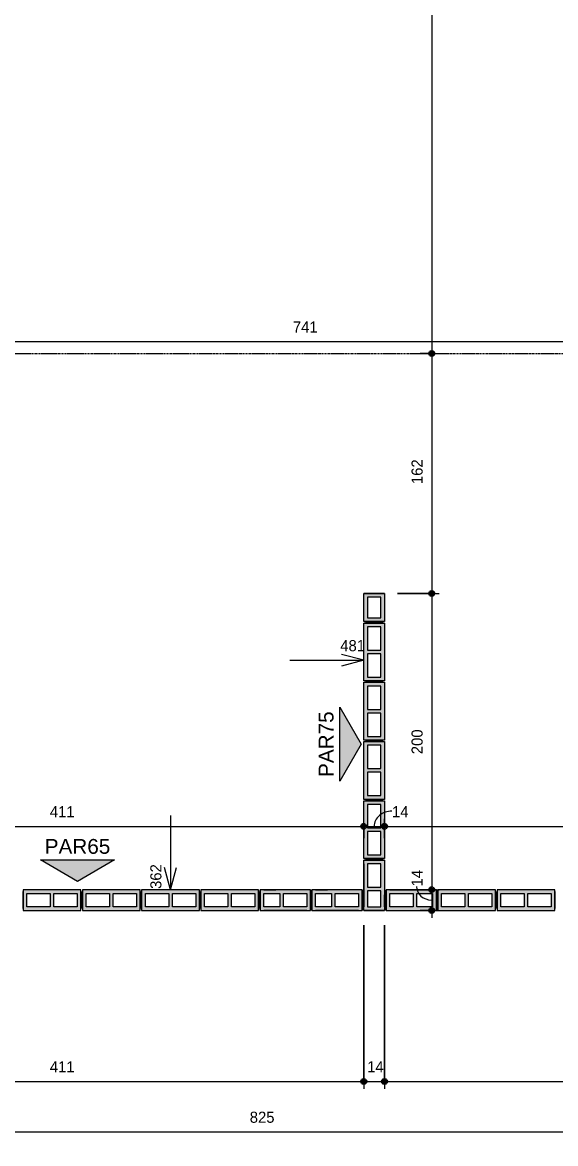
# Model space of a CAD drawing. Header units: centimetres. Extents: x 170 to 13810, y -2277 to 8860.
# Drawn here: x 13029 to 13389, y -667 to 90 of the extents above; entities that cross this region are included whole.
import ezdxf

# ---------------------------------------------------------------- set-up
doc = ezdxf.new("R2010")
doc.units = ezdxf.units.CM
doc.linetypes.add('Linha de eixo', pattern=[2.2225, 1.27, -0.3175, 0.3175, -0.3175])
for name, color, linetype, lineweight, true_color in [('A-ANNO-DIMS-1', 1, 'Continuous', 9, 0xff0000), ('G-ANNO-SYMB-1', 251, 'Continuous', 9, 0x646464), ('S-BEAM-3', 9, 'Continuous', 9, 0xc0c0c0), ('S-BEAM-8', 142, 'Continuous', 9, 0x0080c0), ('S-BEAM-9', 1, 'Continuous', 9, 0xff0000)]:
    doc.layers.add(name, color=color, linetype=linetype, lineweight=lineweight, true_color=true_color)
for name, color, linetype, lineweight in [('A-ANNO-DIMS-50', 7, 'Continuous', 9), ('A-DETL-GENF', 7, 'Continuous', 9), ('G-ANNO-SYMB', 7, 'Continuous', 9), ('S-BEAM', 7, 'Continuous', 9), ('S-BEAM-2', 7, 'Continuous', 13), ('S-GRID-1', 7, 'Linha de eixo', 9)]:
    doc.layers.add(name, color=color, linetype=linetype, lineweight=lineweight)
doc.styles.add('Arial_1', font='arial.ttf', dxfattribs={"height": 10})
doc.styles.add('Bahnschrift_13', font='', dxfattribs={"height": 7.5})
doc.styles.get('Bahnschrift_13').set_extended_font_data('Bahnschrift')
doc.dimstyles.new('COTA_ACUMULADA', dxfattribs={"dimscale": 30.48, "dimtxt": 8.33133, "dimasz": 0.049213, "dimexe": 0, "dimexo": 0.0625, "dimgap": 0.131234, "dimtad": 0, "dimjust": 2, "dimdec": 0, "dimzin": 0, "dimdsep": 46, "dimtxsty": 'Bahnschrift_13', "dimblk1": 'NONE', "dimblk2": 'OPEN30', "dimsah": 1, "dimcen": 0.09, "dimse1": 1, "dimsd1": 1, "dimazin": 0, "dimtfac": 1, "dimtdec": 4, "dimtix": 1, "dimtmove": 2, "dimatfit": 3, "dimfxl": 0, "dimfxlon": 1, "dimtvp": 1, "dimtolj": 1, "dimtzin": 0, "dimarcsym": 2})
doc.dimstyles.new('COTA_LINEAR', dxfattribs={"dimscale": 30.48, "dimtxt": 8.33133, "dimasz": 0.393701, "dimexe": 0.164042, "dimexo": 0.328084, "dimgap": 0.131234, "dimtad": 1, "dimdec": 0, "dimzin": 0, "dimdsep": 46, "dimtxsty": 'Bahnschrift_13', "dimblk1": 'DOTSMALL', "dimblk2": 'DOTSMALL', "dimsah": 1, "dimcen": 0.09, "dimdle": 0.164042, "dimazin": 0, "dimtfac": 1, "dimtdec": 4, "dimtix": 1, "dimtmove": 0, "dimatfit": 3, "dimfxl": 1, "dimtvp": 1, "dimtolj": 1, "dimtzin": 0, "dimarcsym": 2})
doc.dimstyles.new('COTA_LINEAR_1', dxfattribs={"dimscale": 30.48, "dimtxt": 8.33133, "dimasz": 0.393701, "dimexe": 0.164042, "dimexo": 0.328084, "dimgap": 0.131234, "dimtad": 1, "dimdec": 0, "dimzin": 0, "dimdsep": 46, "dimtxsty": 'Bahnschrift_13', "dimblk1": 'DOTSMALL', "dimblk2": 'DOTSMALL', "dimsah": 1, "dimcen": 0.09, "dimdle": 0.164042, "dimazin": 0, "dimtfac": 1, "dimtdec": 4, "dimtix": 1, "dimtmove": 1, "dimatfit": 3, "dimfxl": 1, "dimtvp": 1, "dimtolj": 1, "dimtzin": 0, "dimarcsym": 2})

# ---------------------------------------------------------------- blocks, each defined once
blk = doc.blocks.new('LEONE - BLOCO 14X39X1 - LEONE - BLOCO 14X39X19-2886981-COBERTURA - MODULAÇÃO 1ª FIADA')
at = {"layer": 'S-BEAM-3'}
h = blk.add_hatch(color=256, dxfattribs=at)
h.paths.add_polyline_path([(-19.5, -4.5), (-19.5, -7), (19.5, -7), (19.5, 7), (-19.5, 7), (-19.5, 0)])
h.paths.add_polyline_path([(-17, 4.5), (-1.25, 4.5), (-1.25, -4.5), (-17, -4.5)])
h.paths.add_polyline_path([(1.25, 4.16), (1.25, 4.5), (17, 4.5), (17, -4.5), (1.25, -4.5), (1.25, -4.16)])
at = {"layer": 'A-DETL-GENF'}
for p, q in [((19.5, 7), (-19.5, 7)), ((-19.5, 7), (-19.5, 0)), ((-19.5, 0), (-19.5, -7)), ((-17, -4.5), (-17, 4.5)), ((-17, 4.5), (-1.25, 4.5)), ((-1.25, 4.5), (-1.25, -4.5)), ((1.25, -4.5), (1.25, 4.5)), ((1.25, 4.5), (17, 4.5)), ((17, 4.5), (17, -4.5)), ((19.5, 0), (19.5, 7)), ((19.5, -7), (19.5, 0)), ((-19.5, -7), (19.5, -7)), ((-1.25, -4.5), (-17, -4.5)), ((17, -4.5), (1.25, -4.5))]:
    blk.add_line(p, q, dxfattribs=at)
at = {"layer": 'S-BEAM-2'}
for p, q in [((-19.5, 7), (-19.5, -7)), ((19.5, 7), (-19.5, 7)), ((-19.5, 5.75), (-19.5, -5.75)), ((-19.5, -5.75), (-19.5, 5.75)), ((19.5, -7), (19.5, 7)), ((19.5, -7), (19.5, 7)), ((19.5, 5.75), (19.5, -5.75)), ((-19.5, -7), (19.5, -7))]:
    blk.add_line(p, q, dxfattribs=at)
at = {"layer": 'S-BEAM-3'}
for p, q in [((-17, 4.5), (-1.25, 4.5)), ((-17, -4.5), (-17, 4.5)), ((-1.25, 4.5), (-1.25, -4.5)), ((1.25, 4.5), (17, 4.5)), ((1.25, -4.5), (1.25, 4.5)), ((17, 4.5), (17, -4.5)), ((-1.25, -4.5), (-17, -4.5)), ((17, -4.5), (1.25, -4.5))]:
    blk.add_line(p, q, dxfattribs=at)
blk = doc.blocks.new('LEONE - BLOCO 14X39X1 - LEONE - BLOCO 14X39X19-V1-COBERTURA - MODULAÇÃO 1ª FIADA')
at = {"layer": 'S-BEAM-3'}
h = blk.add_hatch(color=256, dxfattribs=at)
h.paths.add_polyline_path([(19.5, -7), (19.5, 7), (-19.5, 7), (-19.5, -7)])
h.paths.add_polyline_path([(1.25, -4.5), (1.25, 4.5), (17, 4.5), (17, -4.5)])
h.paths.add_polyline_path([(-17, -4.5), (-17, 4.5), (-1.25, 4.5), (-1.25, -4.5)])
at = {"layer": 'A-DETL-GENF'}
for p, q in [((19.5, 7), (-19.5, 7)), ((-19.5, 7), (-19.5, 0)), ((-19.5, 0), (-19.5, -7)), ((-17, -4.5), (-17, 4.5)), ((-17, 4.5), (-1.25, 4.5)), ((-1.25, 4.5), (-1.25, -4.5)), ((1.25, -4.5), (1.25, 4.5)), ((1.25, 4.5), (17, 4.5)), ((17, 4.5), (17, -4.5)), ((19.5, 0), (19.5, 7)), ((19.5, -7), (19.5, 0)), ((-19.5, -7), (19.5, -7)), ((-1.25, -4.5), (-17, -4.5)), ((17, -4.5), (1.25, -4.5))]:
    blk.add_line(p, q, dxfattribs=at)
at = {"layer": 'S-BEAM-2'}
for p, q in [((-19.5, 7), (-19.5, -7)), ((19.5, 7), (-19.5, 7)), ((-19.5, 5.75), (-19.5, -5.75)), ((-19.5, -5.75), (-19.5, 5.75)), ((19.5, -7), (19.5, 7)), ((19.5, -7), (19.5, 7)), ((19.5, 5.75), (19.5, -5.75)), ((-19.5, -7), (19.5, -7))]:
    blk.add_line(p, q, dxfattribs=at)
at = {"layer": 'S-BEAM-3'}
for p, q in [((-17, 4.5), (-1.25, 4.5)), ((-17, -4.5), (-17, 4.5)), ((-1.25, 4.5), (-1.25, -4.5)), ((1.25, 4.5), (17, 4.5)), ((1.25, -4.5), (1.25, 4.5)), ((17, 4.5), (17, -4.5)), ((-1.25, -4.5), (-17, -4.5)), ((17, -4.5), (1.25, -4.5))]:
    blk.add_line(p, q, dxfattribs=at)
blk = doc.blocks.new('LEONE - BLOCO 14x34x19 - LEONE - BLOCO 14x34x19-541693-COBERTURA - MODULAÇÃO 1ª FIADA')
at = {"layer": 'S-BEAM-8'}
h = blk.add_hatch(color=256, dxfattribs=at)
h.paths.add_polyline_path([(19.5, -7), (19.5, 7), (-14.5, 7), (-14.5, -7), (2.5, -7)])
h.paths.add_polyline_path([(2.5, -4.5), (1.25, -4.5), (1.25, 4.5), (17, 4.5), (17, -4.5)])
h.paths.add_polyline_path([(-12, -4.5), (-12, 4.5), (-1.25, 4.5), (-1.25, -4.5), (-3, -4.5)])
at = {"layer": 'A-DETL-GENF'}
for p, q in [((-14.5, 7), (-14.5, 0)), ((2.5, 7), (-14.5, 7)), ((-14.5, 0), (-14.5, -7)), ((-12, -4.5), (-12, 4.5)), ((-12, 4.5), (-1.25, 4.5)), ((-1.25, 4.5), (-1.25, -4.5)), ((1.25, 4.5), (17, 4.5)), ((1.25, -4.5), (1.25, 4.5)), ((19.5, 7), (2.5, 7)), ((17, 4.5), (17, -4.5)), ((19.5, 0), (19.5, 7)), ((19.5, -7), (19.5, 0)), ((-14.5, -7), (2.5, -7)), ((-1.25, -4.5), (-12, -4.5)), ((17, -4.5), (1.25, -4.5)), ((2.5, -7), (19.5, -7))]:
    blk.add_line(p, q, dxfattribs=at)
at = {"layer": 'S-BEAM-2'}
for p, q in [((-14.5, 7), (-14.5, -7)), ((19.5, 7), (-14.5, 7)), ((-14.5, 7), (-14.5, -7)), ((-14.5, -7), (-14.5, 6.8804)), ((-14.5, 5.75), (-14.5, -5.75)), ((-14.5, -5.75), (-14.5, 5.75)), ((-12, 7), (-3.9375, 7)), ((-12, 7), (-3.9375, 7)), ((17, 7), (-12, 7)), ((19.5, -7), (19.5, 7)), ((19.5, 7), (19.5, -7)), ((19.5, -7), (19.5, 7)), ((19.5, -5.75), (19.5, 5.75)), ((19.5, 5.75), (19.5, -5.75)), ((-14.5, -7), (19.5, -7)), ((-12, -7), (-3.9375, -7)), ((-12, -7), (-3.9375, -7)), ((17, -7), (-12, -7))]:
    blk.add_line(p, q, dxfattribs=at)
at = {"layer": 'S-BEAM-3'}
for p, q in [((-12, 4.5), (-1.25, 4.5)), ((-12, -4.5), (-12, 4.5)), ((-1.25, 4.5), (-1.25, -4.5)), ((1.25, 4.5), (17, 4.5)), ((1.25, -4.5), (1.25, 4.5)), ((17, 4.5), (17, -4.5)), ((-1.25, -4.5), (-12, -4.5)), ((17, -4.5), (1.25, -4.5))]:
    blk.add_line(p, q, dxfattribs=at)
blk = doc.blocks.new('LEONE - BLOCO 14x34x19 - LEONE - BLOCO 14x34x19-V2-COBERTURA - MODULAÇÃO 1ª FIADA')
at = {"layer": 'S-BEAM-8'}
h = blk.add_hatch(color=256, dxfattribs=at)
h.paths.add_polyline_path([(19.5, -7), (19.5, 7), (-14.5, 7), (-14.5, -7), (11.0998, -7)])
h.paths.add_polyline_path([(-12, -4.5), (-12, 4.5), (-1.25, 4.5), (-1.25, -4.5)])
h.paths.add_polyline_path([(1.25, -4.5), (1.25, 4.5), (17, 4.5), (17, -4.5), (2.5, -4.5)])
at = {"layer": 'A-DETL-GENF'}
for p, q in [((-14.5, 7), (-14.5, 0)), ((2.5, 7), (-14.5, 7)), ((-14.5, 0), (-14.5, -7)), ((-12, -4.5), (-12, 4.5)), ((-12, 4.5), (-1.25, 4.5)), ((-1.25, 4.5), (-1.25, -4.5)), ((1.25, 4.5), (17, 4.5)), ((1.25, -4.5), (1.25, 4.5)), ((19.5, 7), (2.5, 7)), ((17, 4.5), (17, -4.5)), ((19.5, 0), (19.5, 7)), ((19.5, -7), (19.5, 0)), ((-14.5, -7), (2.5, -7)), ((-1.25, -4.5), (-12, -4.5)), ((17, -4.5), (1.25, -4.5)), ((2.5, -7), (19.5, -7))]:
    blk.add_line(p, q, dxfattribs=at)
at = {"layer": 'S-BEAM-2'}
for p, q in [((-14.5, 7), (-14.5, -7)), ((19.5, 7), (-14.5, 7)), ((-14.5, 7), (-14.5, -7)), ((-14.5, -7), (-14.5, 6.8804)), ((-14.5, 5.75), (-14.5, -5.75)), ((-14.5, -5.75), (-14.5, 5.75)), ((-12, 7), (-3.9375, 7)), ((-12, 7), (-3.9375, 7)), ((17, 7), (-12, 7)), ((19.5, -7), (19.5, 7)), ((19.5, 7), (19.5, -7)), ((19.5, -7), (19.5, 7)), ((19.5, -5.75), (19.5, 5.75)), ((19.5, 5.75), (19.5, -5.75)), ((-14.5, -7), (19.5, -7)), ((-12, -7), (-3.9375, -7)), ((-12, -7), (-3.9375, -7)), ((17, -7), (-12, -7))]:
    blk.add_line(p, q, dxfattribs=at)
at = {"layer": 'S-BEAM-3'}
for p, q in [((-12, 4.5), (-1.25, 4.5)), ((-12, -4.5), (-12, 4.5)), ((-1.25, 4.5), (-1.25, -4.5)), ((1.25, 4.5), (17, 4.5)), ((1.25, -4.5), (1.25, 4.5)), ((17, 4.5), (17, -4.5)), ((-1.25, -4.5), (-12, -4.5)), ((17, -4.5), (1.25, -4.5))]:
    blk.add_line(p, q, dxfattribs=at)
blk = doc.blocks.new('LEONE - BLOCO 14x34x19 - LEONE - BLOCO 14x34x19-V5-COBERTURA - MODULAÇÃO 1ª FIADA')
at = {"layer": 'S-BEAM-8'}
h = blk.add_hatch(color=256, dxfattribs=at)
h.paths.add_polyline_path([(-14.5, 4.5), (-14.5, -7), (19.5, -7), (19.5, 7), (-14.5, 7)])
h.paths.add_polyline_path([(-12, -0.4), (-12, 4.5), (-1.25, 4.5), (-1.25, -4.5), (-12, -4.5)])
h.paths.add_polyline_path([(1.25, 4.5), (17, 4.5), (17, -4.5), (1.25, -4.5), (1.25, -0.4)])
at = {"layer": 'A-DETL-GENF'}
for p, q in [((-14.5, 7), (2.5, 7)), ((-14.5, 0), (-14.5, 7)), ((-12, 4.5), (-12, -4.5)), ((-1.25, 4.5), (-12, 4.5)), ((-1.25, -4.5), (-1.25, 4.5)), ((1.25, 4.5), (1.25, -4.5)), ((17, 4.5), (1.25, 4.5)), ((2.5, 7), (19.5, 7)), ((17, -4.5), (17, 4.5)), ((19.5, 7), (19.5, 0)), ((-14.5, -7), (-14.5, 0)), ((2.5, -7), (-14.5, -7)), ((-12, -4.5), (-1.25, -4.5)), ((1.25, -4.5), (17, -4.5)), ((19.5, -7), (2.5, -7)), ((19.5, 0), (19.5, -7))]:
    blk.add_line(p, q, dxfattribs=at)
at = {"layer": 'S-BEAM-2'}
for p, q in [((-14.5, -7), (-14.5, 7)), ((-14.5, 7), (19.5, 7)), ((-14.5, 7), (-14.5, -6.88)), ((-14.5, -7), (-14.5, 7)), ((-14.5, -5.75), (-14.5, 5.75)), ((-14.5, 5.75), (-14.5, -5.75)), ((-12, 7), (-3.94, 7)), ((-12, 7), (-3.94, 7)), ((17, 7), (-12, 7)), ((19.5, 7), (19.5, -7)), ((19.5, -7), (19.5, 7)), ((19.5, 7), (19.5, -7)), ((19.5, 5.75), (19.5, -5.75)), ((19.5, -5.75), (19.5, 5.75)), ((19.5, -7), (-14.5, -7)), ((-12, -7), (-3.94, -7)), ((-12, -7), (-3.94, -7)), ((17, -7), (-12, -7))]:
    blk.add_line(p, q, dxfattribs=at)
at = {"layer": 'S-BEAM-3'}
for p, q in [((-1.25, 4.5), (-12, 4.5)), ((-12, 4.5), (-12, -4.5)), ((-1.25, -4.5), (-1.25, 4.5)), ((17, 4.5), (1.25, 4.5)), ((1.25, 4.5), (1.25, -4.5)), ((17, -4.5), (17, 4.5)), ((-12, -4.5), (-1.25, -4.5)), ((1.25, -4.5), (17, -4.5))]:
    blk.add_line(p, q, dxfattribs=at)
blk = doc.blocks.new('LEONE - BLOCO 14X39X1 - LEONE - BLOCO 14X39X19-V6-COBERTURA - MODULAÇÃO 1ª FIADA')
at = {"layer": 'S-BEAM-3'}
h = blk.add_hatch(color=256, dxfattribs=at)
h.paths.add_polyline_path([(-19.5, 0), (-19.5, -7), (19.5, -7), (19.5, 7), (-19.5, 7), (-19.5, 4.5)])
h.paths.add_polyline_path([(-17, -4.5), (-17, 4.5), (-1.25, 4.5), (-1.25, -4.5), (-11.15, -4.5)])
h.paths.add_polyline_path([(1.25, -0.4), (1.25, 4.5), (17, 4.5), (17, -4.5), (1.25, -4.5)])
at = {"layer": 'A-DETL-GENF'}
for p, q in [((-19.5, 7), (19.5, 7)), ((-19.5, 0), (-19.5, 7)), ((-1.25, 4.5), (-17, 4.5)), ((-17, 4.5), (-17, -4.5)), ((-1.25, -4.5), (-1.25, 4.5)), ((1.25, 4.5), (1.25, -4.5)), ((17, 4.5), (1.25, 4.5)), ((17, -4.5), (17, 4.5)), ((19.5, 7), (19.5, 0)), ((-19.5, -7), (-19.5, 0)), ((19.5, -7), (-19.5, -7)), ((-17, -4.5), (-1.25, -4.5)), ((1.25, -4.5), (17, -4.5)), ((19.5, 0), (19.5, -7))]:
    blk.add_line(p, q, dxfattribs=at)
at = {"layer": 'S-BEAM-2'}
for p, q in [((-19.5, -7), (-19.5, 7)), ((-19.5, 7), (19.5, 7)), ((-19.5, -5.75), (-19.5, 5.75)), ((-19.5, 5.75), (-19.5, -5.75)), ((19.5, 7), (19.5, -7)), ((19.5, 7), (19.5, -7)), ((19.5, -5.75), (19.5, 5.75)), ((19.5, -7), (-19.5, -7))]:
    blk.add_line(p, q, dxfattribs=at)
at = {"layer": 'S-BEAM-3'}
for p, q in [((-1.25, 4.5), (-17, 4.5)), ((-17, 4.5), (-17, -4.5)), ((-1.25, -4.5), (-1.25, 4.5)), ((17, 4.5), (1.25, 4.5)), ((1.25, 4.5), (1.25, -4.5)), ((17, -4.5), (17, 4.5)), ((-17, -4.5), (-1.25, -4.5)), ((1.25, -4.5), (17, -4.5))]:
    blk.add_line(p, q, dxfattribs=at)
blk = doc.blocks.new('LEONE - BLOCO 14x19x19 - LEONE - BLOCO 14x19x19-3036205-COBERTURA - MODULAÇÃO 1ª FIADA')
at = {"layer": 'S-BEAM-9'}
h = blk.add_hatch(color=256, dxfattribs=at)
h.paths.add_polyline_path([(9.5, -7), (9.5, 7), (-9.5, 7), (-9.5, -7), (7, -7)])
h.paths.add_polyline_path([(7, 4.5), (7, -4.5), (-7, -4.5), (-7, 4.5)])
at = {"layer": 'A-DETL-GENF'}
for p, q in [((-9.5, 7), (0, 7)), ((-9.5, 0), (-9.5, 7)), ((-7, 4.5), (-7, -4.5)), ((7, 4.5), (-7, 4.5)), ((0, 7), (9.5, 7)), ((7, -4.5), (7, 4.5)), ((9.5, 7), (9.5, 0)), ((-9.5, -7), (-9.5, 0)), ((0, -7), (-9.5, -7)), ((-7, -4.5), (7, -4.5)), ((9.5, -7), (0, -7)), ((9.5, 0), (9.5, -7))]:
    blk.add_line(p, q, dxfattribs=at)
at = {"layer": 'S-BEAM-2'}
for p, q in [((-9.5, 7), (9.5, 7)), ((-9.5, -7), (-9.5, 7)), ((-9.5, 7), (-9.5, -7)), ((-9.5, -5.75), (-9.5, 5.75)), ((-9.5, 5.75), (-9.5, -5.75)), ((9.5, 7), (9.5, -7)), ((9.5, -7), (9.5, 7)), ((9.5, 5.75), (9.5, -5.75)), ((9.5, -5.75), (9.5, 5.75)), ((9.5, -7), (-9.5, -7))]:
    blk.add_line(p, q, dxfattribs=at)
at = {"layer": 'S-BEAM-3'}
for p, q in [((7, 4.5), (-7, 4.5)), ((-7, 4.5), (-7, -4.5)), ((7, -4.5), (7, 4.5)), ((-7, -4.5), (7, -4.5))]:
    blk.add_line(p, q, dxfattribs=at)
blk = doc.blocks.new('Elevação - Número de detalhe-142644-COBERTURA - MODULAÇÃO 1ª FIADA')
at = {"layer": 'G-ANNO-SYMB-1'}
blk.add_hatch(color=256, dxfattribs=at).paths.add_polyline_path([(0.5, 0), (-0.5, 0), (0, 0.289)])
at = {"layer": 'G-ANNO-SYMB'}
for p, q in [((0, 0.289), (-0.5, 0)), ((0.5, 0), (0, 0.289)), ((-0.5, 0), (0.5, 0))]:
    blk.add_line(p, q, dxfattribs=at)
blk = doc.blocks.new('DIMBLOCK28-COBERTURA - MODULAÇÃO 1ª FIADA')
at = {"layer": 'A-ANNO-DIMS-50', "lineweight": 35, "true_color": 0xff0000}
h = blk.add_hatch(color=1, dxfattribs=at)
edge = h.paths.add_edge_path()
edge.add_arc((12848.59, -625.22), 1.5, 0, 360)
h = blk.add_hatch(color=1, dxfattribs=at)
edge = h.paths.add_edge_path()
edge.add_arc((13259.59, -625.22), 1.5, 0, 360)
at = {"layer": 'A-ANNO-DIMS-50', "color": 1, "true_color": 0xff0000}
for p, q in [((13259.59, -519.76), (13259.59, -630.22)), ((13259.59, -625.22), (13259.59, -519.76)), ((12848.59, -584.76), (12848.59, -630.22)), ((12848.59, -625.22), (12848.59, -584.76)), ((12848.59, -625.22), (13259.59, -625.22))]:
    blk.add_line(p, q, dxfattribs=at)
at = {"layer": 'A-ANNO-DIMS-50', "color": 1, "lineweight": 35, "true_color": 0xff0000}
for centre in [(12848.59, -625.22), (13259.59, -625.22)]:
    blk.add_circle(centre, 1.5, dxfattribs=at)
at = {"layer": 'A-ANNO-DIMS-50', "color": 0, "insert": (13047.59, -611.58), "char_height": 7.5, "width": 15.6023, "attachment_point": 1, "line_spacing_factor": 1.009858, "style": 'Bahnschrift_13'}
blk.add_mtext('411', dxfattribs=at)
blk = doc.blocks.new('_DotSmall')
at = {"color": 0, "linetype": 'ByBlock', "const_width": 0.5}
blk.add_lwpolyline([(-0.0625, 0, 1), (0.0625, 0, 1)], format="xyb", close=True, dxfattribs=at)
blk = doc.blocks.new('DIMBLOCK29-COBERTURA - MODULAÇÃO 1ª FIADA')
at = {"layer": 'A-ANNO-DIMS-50', "lineweight": 35, "true_color": 0xff0000}
h = blk.add_hatch(color=1, dxfattribs=at)
edge = h.paths.add_edge_path()
edge.add_arc((13259.59, -625.22), 1.5, 0, 360)
h = blk.add_hatch(color=1, dxfattribs=at)
edge = h.paths.add_edge_path()
edge.add_arc((13273.59, -625.22), 1.5, 0, 360)
at = {"layer": 'A-ANNO-DIMS-50', "color": 1, "true_color": 0xff0000}
for p, q in [((13259.59, -519.76), (13259.59, -630.22)), ((13259.59, -625.22), (13259.59, -519.76)), ((13273.59, -519.76), (13273.59, -630.22)), ((13273.59, -625.22), (13273.59, -519.76)), ((13259.59, -625.22), (13273.59, -625.22))]:
    blk.add_line(p, q, dxfattribs=at)
at = {"layer": 'A-ANNO-DIMS-50', "color": 1, "lineweight": 35, "true_color": 0xff0000}
for centre in [(13259.59, -625.22), (13273.59, -625.22)]:
    blk.add_circle(centre, 1.5, dxfattribs=at)
at = {"layer": 'A-ANNO-DIMS-50', "color": 0, "insert": (13261.85, -611.58), "char_height": 7.5, "width": 11.3609, "attachment_point": 1, "line_spacing_factor": 1.009858, "style": 'Bahnschrift_13'}
blk.add_mtext('14', dxfattribs=at)
blk = doc.blocks.new('DIMBLOCK30-COBERTURA - MODULAÇÃO 1ª FIADA')
at = {"layer": 'A-ANNO-DIMS-50', "lineweight": 35, "true_color": 0xff0000}
h = blk.add_hatch(color=1, dxfattribs=at)
edge = h.paths.add_edge_path()
edge.add_arc((13273.59, -625.22), 1.5, 0, 360)
h = blk.add_hatch(color=1, dxfattribs=at)
edge = h.paths.add_edge_path()
edge.add_arc((13589.59, -625.22), 1.5, 0, 360)
at = {"layer": 'A-ANNO-DIMS-50', "color": 1, "true_color": 0xff0000}
for p, q in [((13273.59, -519.76), (13273.59, -630.22)), ((13273.59, -625.22), (13273.59, -519.76)), ((13589.59, -520.76), (13589.59, -630.22)), ((13589.59, -625.22), (13589.59, -520.76)), ((13273.59, -625.22), (13589.59, -625.22))]:
    blk.add_line(p, q, dxfattribs=at)
at = {"layer": 'A-ANNO-DIMS-50', "color": 1, "lineweight": 35, "true_color": 0xff0000}
for centre in [(13273.59, -625.22), (13589.59, -625.22)]:
    blk.add_circle(centre, 1.5, dxfattribs=at)
at = {"layer": 'A-ANNO-DIMS-50', "color": 0, "insert": (13424.33, -611.58), "char_height": 7.5, "width": 17.4201, "attachment_point": 1, "line_spacing_factor": 1.009858, "style": 'Bahnschrift_13'}
blk.add_mtext('316', dxfattribs=at)
blk = doc.blocks.new('DIMBLOCK34-COBERTURA - MODULAÇÃO 1ª FIADA')
at = {"layer": 'A-ANNO-DIMS-50', "lineweight": 35, "true_color": 0xff0000}
h = blk.add_hatch(color=1, dxfattribs=at)
edge = h.paths.add_edge_path()
edge.add_arc((12778.59, -659.28), 1.5, 0, 360)
h = blk.add_hatch(color=1, dxfattribs=at)
edge = h.paths.add_edge_path()
edge.add_arc((13603.59, -659.28), 1.5, 0, 360)
at = {"layer": 'A-ANNO-DIMS-50', "color": 1, "true_color": 0xff0000}
for p, q in [((13603.59, -520.76), (13603.59, -664.28)), ((13603.59, -659.28), (13603.59, -520.76)), ((12778.59, -667.16), (12778.59, -654.28)), ((12778.59, -659.28), (13608.59, -659.28)), ((12778.59, -659.28), (12778.59, -667.16))]:
    blk.add_line(p, q, dxfattribs=at)
at = {"layer": 'A-ANNO-DIMS-50', "color": 1, "lineweight": 35, "true_color": 0xff0000}
for centre in [(12778.59, -659.28), (13603.59, -659.28)]:
    blk.add_circle(centre, 1.5, dxfattribs=at)
at = {"layer": 'A-ANNO-DIMS-50', "color": 0, "insert": (13182.57, -645.63), "char_height": 7.5, "width": 20.4496, "attachment_point": 1, "line_spacing_factor": 1.009858, "style": 'Bahnschrift_13'}
blk.add_mtext('825', dxfattribs=at)
blk = doc.blocks.new('DIMBLOCK53-COBERTURA - MODULAÇÃO 1ª FIADA')
at = {"layer": 'A-ANNO-DIMS-50', "lineweight": 35, "true_color": 0xff0000}
h = blk.add_hatch(color=1, dxfattribs=at)
edge = h.paths.add_edge_path()
edge.add_arc((13305.47, 430.24), 1.5, 0, 360)
h = blk.add_hatch(color=1, dxfattribs=at)
edge = h.paths.add_edge_path()
edge.add_arc((13305.47, -133.76), 1.5, 0, 360)
at = {"layer": 'A-ANNO-DIMS-50', "color": 1, "true_color": 0xff0000}
for p, q in [((13297.59, 430.24), (13310.47, 430.24)), ((13305.47, 430.24), (13297.59, 430.24)), ((13305.47, 430.24), (13305.47, -133.76)), ((13297.59, -133.76), (13310.47, -133.76)), ((13305.47, -133.76), (13297.59, -133.76))]:
    blk.add_line(p, q, dxfattribs=at)
at = {"layer": 'A-ANNO-DIMS-50', "color": 1, "lineweight": 35, "true_color": 0xff0000}
for centre in [(13305.47, 430.24), (13305.47, -133.76)]:
    blk.add_circle(centre, 1.5, dxfattribs=at)
at = {"layer": 'A-ANNO-DIMS-50', "color": 0, "insert": (13291.82, 139.72), "char_height": 7.5, "width": 20.4496, "attachment_point": 1, "rotation": 90, "line_spacing_factor": 1.009858, "style": 'Bahnschrift_13'}
blk.add_mtext('564', dxfattribs=at)
blk = doc.blocks.new('DIMBLOCK54-COBERTURA - MODULAÇÃO 1ª FIADA')
at = {"layer": 'A-ANNO-DIMS-50', "lineweight": 35, "true_color": 0xff0000}
h = blk.add_hatch(color=1, dxfattribs=at)
edge = h.paths.add_edge_path()
edge.add_arc((13305.47, -133.76), 1.5, 0, 360)
h = blk.add_hatch(color=1, dxfattribs=at)
edge = h.paths.add_edge_path()
edge.add_arc((13305.47, -295.76), 1.5, 0, 360)
at = {"layer": 'A-ANNO-DIMS-50', "color": 1, "true_color": 0xff0000}
for p, q in [((13297.59, -133.76), (13310.47, -133.76)), ((13305.47, -133.76), (13297.59, -133.76)), ((13305.47, -133.76), (13305.47, -295.76)), ((13282.34, -295.76), (13310.47, -295.76)), ((13305.47, -295.76), (13282.34, -295.76))]:
    blk.add_line(p, q, dxfattribs=at)
at = {"layer": 'A-ANNO-DIMS-50', "color": 1, "lineweight": 35, "true_color": 0xff0000}
for centre in [(13305.47, -133.76), (13305.47, -295.76)]:
    blk.add_circle(centre, 1.5, dxfattribs=at)
at = {"layer": 'A-ANNO-DIMS-50', "color": 0, "insert": (13291.82, -221.95), "char_height": 7.5, "width": 17.2686, "attachment_point": 1, "rotation": 90, "line_spacing_factor": 1.009858, "style": 'Bahnschrift_13'}
blk.add_mtext('162', dxfattribs=at)
blk = doc.blocks.new('DIMBLOCK55-COBERTURA - MODULAÇÃO 1ª FIADA')
at = {"layer": 'A-ANNO-DIMS-50', "lineweight": 35, "true_color": 0xff0000}
h = blk.add_hatch(color=1, dxfattribs=at)
edge = h.paths.add_edge_path()
edge.add_arc((13305.47, -295.76), 1.5, 0, 360)
h = blk.add_hatch(color=1, dxfattribs=at)
edge = h.paths.add_edge_path()
edge.add_arc((13305.47, -495.76), 1.5, 0, 360)
at = {"layer": 'A-ANNO-DIMS-50', "color": 1, "true_color": 0xff0000}
for p, q in [((13282.34, -295.76), (13310.47, -295.76)), ((13305.47, -295.76), (13282.34, -295.76)), ((13305.47, -295.76), (13305.47, -495.76)), ((13297.59, -495.76), (13310.47, -495.76)), ((13305.47, -495.76), (13297.59, -495.76))]:
    blk.add_line(p, q, dxfattribs=at)
at = {"layer": 'A-ANNO-DIMS-50', "color": 1, "lineweight": 35, "true_color": 0xff0000}
for centre in [(13305.47, -295.76), (13305.47, -495.76)]:
    blk.add_circle(centre, 1.5, dxfattribs=at)
at = {"layer": 'A-ANNO-DIMS-50', "color": 0, "insert": (13291.82, -404.28), "char_height": 7.5, "width": 20.4496, "attachment_point": 1, "rotation": 90, "line_spacing_factor": 1.009858, "style": 'Bahnschrift_13'}
blk.add_mtext('200', dxfattribs=at)
blk = doc.blocks.new('DIMBLOCK56-COBERTURA - MODULAÇÃO 1ª FIADA')
at = {"layer": 'A-ANNO-DIMS-50', "lineweight": 35, "true_color": 0xff0000}
h = blk.add_hatch(color=1, dxfattribs=at)
edge = h.paths.add_edge_path()
edge.add_arc((13305.47, -495.76), 1.5, 0, 360)
h = blk.add_hatch(color=1, dxfattribs=at)
edge = h.paths.add_edge_path()
edge.add_arc((13305.47, -509.76), 1.5, 0, 360)
at = {"layer": 'A-ANNO-DIMS-50', "color": 1, "true_color": 0xff0000}
for p, q in [((13297.59, -495.76), (13310.47, -495.76)), ((13305.47, -495.76), (13297.59, -495.76)), ((13305.47, -495.76), (13305.47, -514.76)), ((13297.59, -509.76), (13310.47, -509.76)), ((13305.47, -509.76), (13297.59, -509.76))]:
    blk.add_line(p, q, dxfattribs=at)
at = {"layer": 'A-ANNO-DIMS-50', "color": 1, "lineweight": 35, "true_color": 0xff0000}
for centre in [(13305.47, -495.76), (13305.47, -509.76)]:
    blk.add_circle(centre, 1.5, dxfattribs=at)
at = {"layer": 'A-ANNO-DIMS-50', "color": 1, "true_color": 0xff0000}
blk.add_ellipse((13305.47, -493.58), major_axis=(-10.31, 0), ratio=0.889766, start_param=0, end_param=1.570796, dxfattribs=at)
at = {"layer": 'A-ANNO-DIMS-50', "color": 0, "insert": (13291.82, -493.58), "char_height": 7.5, "width": 11.3609, "attachment_point": 1, "rotation": 90, "line_spacing_factor": 1.009858, "style": 'Bahnschrift_13'}
blk.add_mtext('14', dxfattribs=at)
blk = doc.blocks.new('DIMBLOCK102-COBERTURA - MODULAÇÃO 1ª FIADA')
at = {"layer": 'A-ANNO-DIMS-50', "lineweight": 35, "true_color": 0xff0000}
h = blk.add_hatch(color=1, dxfattribs=at)
edge = h.paths.add_edge_path()
edge.add_arc((12848.59, -453), 1.5, 0, 360)
h = blk.add_hatch(color=1, dxfattribs=at)
edge = h.paths.add_edge_path()
edge.add_arc((13259.59, -453), 1.5, 0, 360)
at = {"layer": 'A-ANNO-DIMS-50', "color": 1, "true_color": 0xff0000}
for p, q in [((12848.59, -460.88), (12848.59, -448)), ((12848.59, -453), (13259.59, -453)), ((12848.59, -453), (12848.59, -460.88)), ((13259.59, -460.88), (13259.59, -448)), ((13259.59, -453), (13259.59, -460.88))]:
    blk.add_line(p, q, dxfattribs=at)
at = {"layer": 'A-ANNO-DIMS-50', "color": 1, "lineweight": 35, "true_color": 0xff0000}
for centre in [(12848.59, -453), (13259.59, -453)]:
    blk.add_circle(centre, 1.5, dxfattribs=at)
at = {"layer": 'A-ANNO-DIMS-50', "color": 0, "insert": (13047.59, -439.36), "char_height": 7.5, "width": 15.6023, "attachment_point": 1, "line_spacing_factor": 1.009858, "style": 'Bahnschrift_13'}
blk.add_mtext('411', dxfattribs=at)
blk = doc.blocks.new('DIMBLOCK103-COBERTURA - MODULAÇÃO 1ª FIADA')
at = {"layer": 'A-ANNO-DIMS-50', "lineweight": 35, "true_color": 0xff0000}
h = blk.add_hatch(color=1, dxfattribs=at)
edge = h.paths.add_edge_path()
edge.add_arc((13259.59, -453), 1.5, 0, 360)
h = blk.add_hatch(color=1, dxfattribs=at)
edge = h.paths.add_edge_path()
edge.add_arc((13273.59, -453), 1.5, 0, 360)
at = {"layer": 'A-ANNO-DIMS-50', "color": 1, "true_color": 0xff0000}
for p, q in [((13259.59, -460.88), (13259.59, -448)), ((13259.59, -453), (13273.59, -453)), ((13259.59, -453), (13259.59, -460.88)), ((13273.59, -460.88), (13273.59, -448)), ((13273.59, -453), (13273.59, -460.88))]:
    blk.add_line(p, q, dxfattribs=at)
at = {"layer": 'A-ANNO-DIMS-50', "color": 1, "lineweight": 35, "true_color": 0xff0000}
for centre in [(13259.59, -453), (13273.59, -453)]:
    blk.add_circle(centre, 1.5, dxfattribs=at)
at = {"layer": 'A-ANNO-DIMS-50', "color": 1, "true_color": 0xff0000}
blk.add_ellipse((13278.63, -453), major_axis=(12.05, 0), ratio=0.855976, start_param=1.570796, end_param=3.141593, dxfattribs=at)
at = {"layer": 'A-ANNO-DIMS-50', "color": 0, "insert": (13278.63, -439.36), "char_height": 7.5, "width": 11.3609, "attachment_point": 1, "line_spacing_factor": 1.009858, "style": 'Bahnschrift_13'}
blk.add_mtext('14', dxfattribs=at)
blk = doc.blocks.new('DIMBLOCK104-COBERTURA - MODULAÇÃO 1ª FIADA')
at = {"layer": 'A-ANNO-DIMS-50', "lineweight": 35, "true_color": 0xff0000}
h = blk.add_hatch(color=1, dxfattribs=at)
edge = h.paths.add_edge_path()
edge.add_arc((13273.59, -453), 1.5, 0, 360)
h = blk.add_hatch(color=1, dxfattribs=at)
edge = h.paths.add_edge_path()
edge.add_arc((13589.59, -453), 1.5, 0, 360)
at = {"layer": 'A-ANNO-DIMS-50', "color": 1, "true_color": 0xff0000}
for p, q in [((13273.59, -460.88), (13273.59, -448)), ((13273.59, -453), (13594.59, -453)), ((13273.59, -453), (13273.59, -460.88)), ((13589.59, -460.88), (13589.59, -448)), ((13589.59, -453), (13589.59, -460.88))]:
    blk.add_line(p, q, dxfattribs=at)
at = {"layer": 'A-ANNO-DIMS-50', "color": 1, "lineweight": 35, "true_color": 0xff0000}
for centre in [(13273.59, -453), (13589.59, -453)]:
    blk.add_circle(centre, 1.5, dxfattribs=at)
at = {"layer": 'A-ANNO-DIMS-50', "color": 0, "insert": (13424.33, -439.36), "char_height": 7.5, "width": 17.4201, "attachment_point": 1, "line_spacing_factor": 1.009858, "style": 'Bahnschrift_13'}
blk.add_mtext('316', dxfattribs=at)
blk = doc.blocks.new('DIMBLOCK117-COBERTURA - MODULAÇÃO 1ª FIADA')
at = {"layer": 'A-ANNO-DIMS-50', "lineweight": 35, "true_color": 0xff0000}
h = blk.add_hatch(color=1, dxfattribs=at)
edge = h.paths.add_edge_path()
edge.add_arc((12848.59, -125.76), 1.5, 0, 360)
h = blk.add_hatch(color=1, dxfattribs=at)
edge = h.paths.add_edge_path()
edge.add_arc((13589.59, -125.76), 1.5, 0, 360)
at = {"layer": 'A-ANNO-DIMS-50', "color": 1, "true_color": 0xff0000}
for p, q in [((12848.59, -135.76), (12848.59, -120.76)), ((13589.59, -133.63), (13589.59, -120.76)), ((12848.59, -125.76), (13594.59, -125.76)), ((12848.59, -125.76), (12848.59, -135.76)), ((13589.59, -125.76), (13589.59, -133.63))]:
    blk.add_line(p, q, dxfattribs=at)
at = {"layer": 'A-ANNO-DIMS-50', "color": 1, "lineweight": 35, "true_color": 0xff0000}
for centre in [(12848.59, -125.76), (13589.59, -125.76)]:
    blk.add_circle(centre, 1.5, dxfattribs=at)
at = {"layer": 'A-ANNO-DIMS-50', "color": 0, "insert": (13211.7, -112.11), "char_height": 7.5, "width": 17.723, "attachment_point": 1, "line_spacing_factor": 1.009858, "style": 'Bahnschrift_13'}
blk.add_mtext('741', dxfattribs=at)
blk = doc.blocks.new('DIMBLOCK133-COBERTURA - MODULAÇÃO 1ª FIADA')
at = {"layer": 'A-ANNO-DIMS-50', "color": 1, "true_color": 0xff0000}
for p, q in [((13129.09, -445.76), (13129.09, -495.76)), ((13129.09, -495.76), (13125.07, -480.76)), ((13129.09, -495.76), (13133.11, -480.76)), ((13129.09, -495.76), (13129.09, -495.76)), ((13129.09, -495.76), (13129.09, -495.76))]:
    blk.add_line(p, q, dxfattribs=at)
at = {"layer": 'A-ANNO-DIMS-50', "color": 0, "insert": (13115.44, -495.26), "char_height": 7.5, "width": 19.6922, "attachment_point": 1, "rotation": 90, "line_spacing_factor": 1.009858, "style": 'Bahnschrift_13'}
blk.add_mtext('362', dxfattribs=at)
blk = doc.blocks.new('_None')
blk = doc.blocks.new('_Open30')
at = {"color": 0, "linetype": 'ByBlock', "lineweight": -2}
for p, q in [((-1, 0.27), (0, 0)), ((0, 0), (-1, -0.27)), ((0, 0), (-1, 0))]:
    blk.add_line(p, q, dxfattribs=at)
blk = doc.blocks.new('DIMBLOCK144-COBERTURA - MODULAÇÃO 1ª FIADA')
at = {"layer": 'A-ANNO-DIMS-50', "color": 1, "true_color": 0xff0000}
for p, q in [((13259.59, -340.9), (13244.59, -336.88)), ((13209.59, -340.9), (13259.59, -340.9)), ((13259.59, -340.9), (13244.59, -344.92)), ((13259.59, -340.9), (13259.59, -340.9)), ((13259.59, -340.9), (13259.59, -340.9))]:
    blk.add_line(p, q, dxfattribs=at)
at = {"layer": 'A-ANNO-DIMS-50', "color": 0, "insert": (13243.69, -327.25), "char_height": 7.5, "width": 18.4804, "attachment_point": 1, "line_spacing_factor": 1.009858, "style": 'Bahnschrift_13'}
blk.add_mtext('481', dxfattribs=at)
blk = doc.blocks.new('DIMBLOCK145-COBERTURA - MODULAÇÃO 1ª FIADA')
at = {"layer": 'A-ANNO-DIMS-50', "color": 1, "true_color": 0xff0000}
for p, q in [((13589.59, -340.9), (13574.59, -336.88)), ((13539.59, -340.9), (13589.59, -340.9)), ((13589.59, -340.9), (13574.59, -344.92)), ((13589.59, -340.9), (13589.59, -340.9)), ((13589.59, -340.9), (13589.59, -340.9))]:
    blk.add_line(p, q, dxfattribs=at)
at = {"layer": 'A-ANNO-DIMS-50', "color": 0, "insert": (13576.08, -327.25), "char_height": 7.5, "width": 15.6023, "attachment_point": 1, "line_spacing_factor": 1.009858, "style": 'Bahnschrift_13'}
blk.add_mtext('811', dxfattribs=at)

msp = doc.modelspace()

# ---------------------------------------------------------------- linework, layer by layer
at = {"layer": 'S-GRID-1'}
msp.add_line((10910.69, -133.76), (13744.95, -133.76), dxfattribs=at)

# ---------------------------------------------------------------- block references
at = {"layer": 'G-ANNO-SYMB', "extrusion": (0, 0, -1), "xscale": 49.99999999999998, "yscale": 49.99999999999998, "zscale": 49.99999999999998}
for p, rotation in [((-13243.33, -397.53), 90.00000000000048), ((-13066.25, -475.71), 180)]:
    msp.add_blockref('Elevação - Número de detalhe-142644-COBERTURA - MODULAÇÃO 1ª FIADA', p, dxfattribs=dict(at, rotation=rotation))
at = {"layer": 'S-BEAM'}
for name, p, rotation in [('LEONE - BLOCO 14x19x19 - LEONE - BLOCO 14x19x19-3036205-COBERTURA - MODULAÇÃO 1ª FIADA', (13266.59, -305.26), 90.0000000000001), ('LEONE - BLOCO 14X39X1 - LEONE - BLOCO 14X39X19-V6-COBERTURA - MODULAÇÃO 1ª FIADA', (13266.59, -335.26), 90.0000000000001), ('LEONE - BLOCO 14X39X1 - LEONE - BLOCO 14X39X19-V6-COBERTURA - MODULAÇÃO 1ª FIADA', (13266.59, -375.26), 90.0000000000001), ('LEONE - BLOCO 14X39X1 - LEONE - BLOCO 14X39X19-V6-COBERTURA - MODULAÇÃO 1ª FIADA', (13266.59, -415.26), 90.0000000000001), ('LEONE - BLOCO 14X39X1 - LEONE - BLOCO 14X39X19-V6-COBERTURA - MODULAÇÃO 1ª FIADA', (13266.59, -455.26), 90.0000000000001), ('LEONE - BLOCO 14x34x19 - LEONE - BLOCO 14x34x19-V5-COBERTURA - MODULAÇÃO 1ª FIADA', (13266.59, -495.26), 90.0000000000001), ('LEONE - BLOCO 14x34x19 - LEONE - BLOCO 14x34x19-V2-COBERTURA - MODULAÇÃO 1ª FIADA', (13294.09, -502.76), 180)]:
    msp.add_blockref(name, p, dxfattribs=dict(at, rotation=rotation))
for name, p in [('LEONE - BLOCO 14X39X1 - LEONE - BLOCO 14X39X19-V1-COBERTURA - MODULAÇÃO 1ª FIADA', (13049.09, -502.76)), ('LEONE - BLOCO 14X39X1 - LEONE - BLOCO 14X39X19-2886981-COBERTURA - MODULAÇÃO 1ª FIADA', (13089.09, -502.76)), ('LEONE - BLOCO 14X39X1 - LEONE - BLOCO 14X39X19-2886981-COBERTURA - MODULAÇÃO 1ª FIADA', (13129.09, -502.76)), ('LEONE - BLOCO 14X39X1 - LEONE - BLOCO 14X39X19-V1-COBERTURA - MODULAÇÃO 1ª FIADA', (13169.09, -502.76)), ('LEONE - BLOCO 14x34x19 - LEONE - BLOCO 14x34x19-541693-COBERTURA - MODULAÇÃO 1ª FIADA', (13204.09, -502.76)), ('LEONE - BLOCO 14x34x19 - LEONE - BLOCO 14x34x19-541693-COBERTURA - MODULAÇÃO 1ª FIADA', (13239.09, -502.76)), ('LEONE - BLOCO 14X39X1 - LEONE - BLOCO 14X39X19-2886981-COBERTURA - MODULAÇÃO 1ª FIADA', (13329.09, -502.76)), ('LEONE - BLOCO 14X39X1 - LEONE - BLOCO 14X39X19-2886981-COBERTURA - MODULAÇÃO 1ª FIADA', (13369.09, -502.76))]:
    msp.add_blockref(name, p, dxfattribs=at)

# ---------------------------------------------------------------- texts
at = {"layer": 'G-ANNO-SYMB', "insert": (13229.14, -419.61), "char_height": 10, "width": 54.9156, "attachment_point": 1, "rotation": 90, "style": 'Arial_1'}
msp.add_mtext('PAR75', dxfattribs=at)
at = {"layer": 'G-ANNO-SYMB', "insert": (13044.17, -461.52), "char_height": 10, "width": 54.9156, "attachment_point": 1, "style": 'Arial_1'}
msp.add_mtext('PAR65', dxfattribs=at)

# ---------------------------------------------------------------- dimensions: what is measured, and where the dimension line sits
at = {"layer": 'A-ANNO-DIMS-1'}
for base, p1, p2, override, picture, middle in [((13305.47, -133.76), (13307.59, 430.24), (13307.59, -133.76), {"dimpost": '<>', "dimfxl": 564}, 'DIMBLOCK53-COBERTURA - MODULAÇÃO 1ª FIADA', (13297.68, 148.24)), ((13305.47, -295.76), (13307.59, -133.76), (13272.34, -295.76), {"dimpost": '<>', "dimfxl": 165.792809}, 'DIMBLOCK54-COBERTURA - MODULAÇÃO 1ª FIADA', (13297.64, -214.76)), ((13305.47, -495.76), (13272.34, -295.76), (13307.59, -495.76), {"dimpost": '<>', "dimfxl": 203.083557}, 'DIMBLOCK55-COBERTURA - MODULAÇÃO 1ª FIADA', (13297.64, -395.76))]:
    dim = msp.add_linear_dim(base=base, p1=p1, p2=p2, angle=90, dimstyle='COTA_LINEAR', override=override, dxfattribs=at)
    dim.commit()
    dim.dimension.update_dxf_attribs({"geometry": picture, "text_midpoint": middle})
for base, p1, p2, override, picture, middle in [((13589.59, -125.76), (12848.59, -145.76), (13589.59, -123.63), {"dimpost": '<>', "dimfxl": 741.330159}, 'DIMBLOCK117-COBERTURA - MODULAÇÃO 1ª FIADA', (13219.09, -118)), ((13259.59, -453), (12848.59, -450.88), (13259.59, -450.88), {"dimpost": '<>', "dimfxl": 411}, 'DIMBLOCK102-COBERTURA - MODULAÇÃO 1ª FIADA', (13054.09, -445.25)), ((13589.59, -453), (13273.59, -450.88), (13589.59, -450.88), {"dimpost": '<>', "dimfxl": 316}, 'DIMBLOCK104-COBERTURA - MODULAÇÃO 1ª FIADA', (13431.59, -445.18)), ((13603.59, -659.28), (12778.59, -657.16), (13603.59, -510.76), {"dimpost": '<>', "dimfxl": 837.888819}, 'DIMBLOCK34-COBERTURA - MODULAÇÃO 1ª FIADA', (13191.09, -651.45)), ((13259.59, -625.22), (12848.59, -574.76), (13259.59, -509.76), {"dimpost": '<>', "dimfxl": 416.108159}, 'DIMBLOCK28-COBERTURA - MODULAÇÃO 1ª FIADA', (13054.09, -617.47)), ((13273.59, -625.22), (13259.59, -509.76), (13273.59, -509.76), {"dimpost": '<>', "dimfxl": 14}, 'DIMBLOCK29-COBERTURA - MODULAÇÃO 1ª FIADA', (13266.59, -617.47)), ((13589.59, -625.22), (13273.59, -509.76), (13589.59, -510.76), {"dimpost": '<>', "dimfxl": 316.001582}, 'DIMBLOCK30-COBERTURA - MODULAÇÃO 1ª FIADA', (13431.59, -617.39))]:
    dim = msp.add_linear_dim(base=base, p1=p1, p2=p2, dimstyle='COTA_LINEAR', override=override, dxfattribs=at)
    dim.commit()
    dim.dimension.update_dxf_attribs({"geometry": picture, "text_midpoint": middle})
for base, p1, p2, dimstyle, override, picture, middle in [((13129.09, -495.76), (13129.09, -133.76), (13129.09, -495.76), 'COTA_ACUMULADA', {"dimpost": '<>', "dimfxl": 362.001001}, 'DIMBLOCK133-COBERTURA - MODULAÇÃO 1ª FIADA', (13120.44, -485.41)), ((13305.47, -509.76), (13307.59, -495.76), (13307.59, -509.76), 'COTA_LINEAR_1', {"dimpost": '<>', "dimfxl": 14}, 'DIMBLOCK56-COBERTURA - MODULAÇÃO 1ª FIADA', (13296.82, -487.9))]:
    dim = msp.add_linear_dim(base=base, p1=p1, p2=p2, angle=90, dimstyle=dimstyle, override=override, dxfattribs=at)
    dim.commit()
    dim.dimension.update_dxf_attribs({"geometry": picture, "text_midpoint": middle, "dimtype": 160, "text_rotation": 90})
for base, p1, p2, dimstyle, override, picture, middle in [((13259.59, -340.9), (12778.59, -340.9), (13259.59, -340.9), 'COTA_ACUMULADA', {"dimpost": '<>', "dimfxl": 481}, 'DIMBLOCK144-COBERTURA - MODULAÇÃO 1ª FIADA', (13252.93, -332.25)), ((13589.59, -340.9), (12778.59, -340.9), (13589.59, -340.9), 'COTA_ACUMULADA', {"dimpost": '<>', "dimfxl": 811}, 'DIMBLOCK145-COBERTURA - MODULAÇÃO 1ª FIADA', (13583.89, -332.25)), ((13273.59, -453), (13259.59, -450.88), (13273.59, -450.88), 'COTA_LINEAR_1', {"dimpost": '<>', "dimfxl": 14}, 'DIMBLOCK103-COBERTURA - MODULAÇÃO 1ª FIADA', (13284.31, -444.36))]:
    dim = msp.add_linear_dim(base=base, p1=p1, p2=p2, dimstyle=dimstyle, override=override, dxfattribs=at)
    dim.commit()
    dim.dimension.update_dxf_attribs({"geometry": picture, "text_midpoint": middle, "dimtype": 160})

doc.saveas('drawing.dxf')
